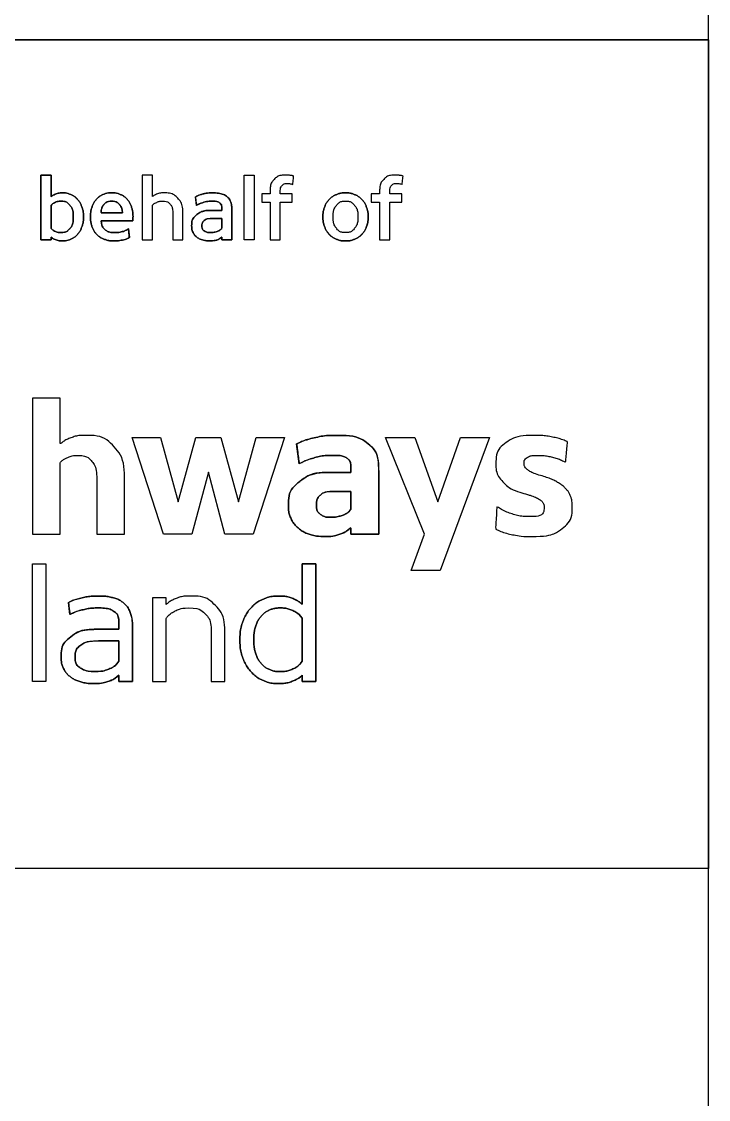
# Model space of a CAD drawing. Extents: x 0 to 841, y 0 to 594.
# Drawn here: x 808.61 to 831, y 178.58 to 213.7 of the extents above; entities that cross this region are included whole.
import ezdxf

# ---------------------------------------------------------------- set-up
doc = ezdxf.new("R2010")
doc.units = 0
doc.layers.add('Z-Zz_10_20-Z-P_CadFrame', color=7, linetype='Continuous')
doc.layers.add('Z-Zz_10_20_45-Z-P_CadLogoHE', color=7, linetype='Continuous')

# ---------------------------------------------------------------- blocks, each defined once
blk = doc.blocks.new('HE_LogoColour')
at = {"layer": 'Z-Zz_10_20_45-Z-P_CadLogoFrameHE'}
blk.add_lwpolyline([(61.241, 0), (-61.241, 0), (-61.241, 68.361), (61.241, 68.361)], close=True, dxfattribs=at)
at = {"layer": 'Z-Zz_10_20_45-Z-P_CadLogoHE'}
for p, q in [((22.924, 57.194), (23.757, 57.194)), ((22.924, 51.863), (22.924, 57.194)), ((23.757, 57.194), (23.757, 51.863)), ((18.981, 54.704), (18.901, 55.405)), ((6.983, 54.704), (6.983, 52.805)), ((11.109, 54.097), (12.876, 54.097)), ((13.731, 53.426), (11.109, 53.426)), ((13.366, 52.776), (13.446, 52.053)), ((23.757, 51.863), (22.924, 51.863)), ((16.269, 27.567), (13.665, 35.544)), ((13.665, 35.544), (16.005, 35.544)), ((16.005, 35.544), (17.484, 30.247)), ((17.484, 30.247), (18.931, 35.544)), ((18.931, 35.544), (20.996, 35.544)), ((20.996, 35.544), (22.444, 30.247)), ((22.444, 30.247), (23.921, 35.544)), ((26.262, 35.544), (23.66, 27.567)), ((23.921, 35.544), (26.262, 35.544)), ((27.464, 33.388), (27.249, 35.02)), ((37.802, 27.581), (34.599, 35.544)), ((34.599, 35.544), (37.001, 35.544)), ((37.001, 35.544), (38.895, 30.247)), ((38.895, 30.247), (40.775, 35.544)), ((43.177, 35.544), (39.096, 24.594)), ((40.775, 35.544), (43.177, 35.544)), ((19.964, 32.694), (18.608, 27.567)), ((21.318, 27.567), (19.964, 32.694)), ((18.608, 27.567), (16.269, 27.567)), ((23.66, 27.567), (21.318, 27.567)), ((36.693, 24.594), (37.802, 27.581)), ((5.438, 25.142), (6.557, 25.142)), ((5.438, 15.414), (5.438, 25.142)), ((6.557, 25.142), (6.557, 15.414)), ((39.096, 24.594), (36.693, 24.594)), ((8.541, 20.943), (8.421, 21.943)), ((27.719, 17.093), (27.719, 20.638)), ((6.557, 15.414), (5.438, 15.414))]:
    blk.add_line(p, q, dxfattribs=at)
for points in [[(6.983, 52.089), (6.983, 51.863), (6.151, 51.863), (6.151, 57.194), (6.983, 57.194), (6.983, 55.419)], [(22.924, 57.194), (23.757, 57.194), (23.757, 51.863), (22.924, 51.863), (22.924, 57.194)], [(20.281, 54.287), (21.07, 54.287), (21.07, 54.47)], [(21.902, 54.309), (21.902, 51.863), (21.07, 51.863), (21.07, 52.089)], [(21.07, 52.805), (21.07, 53.616), (20.31, 53.616)], [(20.996, 35.544), (22.444, 30.247), (23.921, 35.544), (26.262, 35.544), (23.66, 27.567), (21.318, 27.567), (19.964, 32.694), (18.608, 27.567), (16.269, 27.567), (13.665, 35.544), (16.005, 35.544), (17.484, 30.247), (18.931, 35.544), (20.996, 35.544)], [(37.802, 27.581), (34.599, 35.544), (37.001, 35.544), (38.895, 30.247), (40.775, 35.544), (43.177, 35.544), (39.096, 24.594), (36.693, 24.594), (37.802, 27.581)], [(30.252, 32.679), (31.731, 32.679), (31.73, 33.045)], [(34.025, 32.679), (34.026, 27.567), (31.731, 27.567), (31.731, 28.09)], [(31.729, 29.631), (31.73, 31.109), (30.329, 31.109)], [(5.438, 25.142), (6.557, 25.142), (6.557, 15.414), (5.438, 15.414), (5.438, 25.142)], [(27.719, 21.784), (27.719, 25.142), (28.838, 25.142), (28.838, 15.414), (27.719, 15.414), (27.719, 15.948)], [(10.846, 19.731), (12.579, 19.731), (12.579, 20.21)], [(13.698, 19.931), (13.698, 15.414), (12.579, 15.414), (12.579, 15.948)], [(12.579, 17.093), (12.579, 18.771), (10.9, 18.771)]]:
    blk.add_lwpolyline(points, dxfattribs=at)
for points, degree in [([(6.983, 51.863), (6.983, 51.863), (6.151, 51.863), (6.151, 51.863), (6.151, 51.863), (6.151, 57.194), (6.151, 57.194), (6.151, 57.194), (6.983, 57.194), (6.983, 57.194), (6.983, 57.194), (6.983, 55.419), (6.983, 55.419), (7.105, 55.517), (7.245, 55.593), (7.403, 55.649), (7.561, 55.705), (7.738, 55.733), (7.933, 55.733), (8.181, 55.733), (8.41, 55.687), (8.619, 55.595), (8.828, 55.502), (9.01, 55.369), (9.163, 55.197), (9.316, 55.024), (9.437, 54.816), (9.524, 54.572), (9.612, 54.329), (9.656, 54.056), (9.656, 53.754), (9.656, 53.452), (9.612, 53.18), (9.524, 52.936), (9.437, 52.693), (9.316, 52.485), (9.163, 52.312), (9.01, 52.139), (8.828, 52.006), (8.619, 51.914), (8.41, 51.822), (8.181, 51.775), (7.933, 51.775), (7.738, 51.775), (7.561, 51.803), (7.403, 51.859), (7.245, 51.915), (7.105, 51.992), (6.983, 52.089), (6.983, 52.089), (6.983, 51.863), (6.983, 51.863)], 3), ([(16.17, 55.047), (15.999, 55.047), (15.842, 55.015), (15.699, 54.952), (15.555, 54.889), (15.437, 54.806), (15.345, 54.704), (15.345, 54.704), (15.345, 51.863), (15.345, 51.863), (15.345, 51.863), (14.512, 51.863), (14.512, 51.863), (14.512, 51.863), (14.512, 57.194), (14.512, 57.194), (14.512, 57.194), (15.345, 57.194), (15.345, 57.194), (15.345, 57.194), (15.345, 55.419), (15.345, 55.419), (15.462, 55.512), (15.602, 55.587), (15.764, 55.646), (15.927, 55.704), (16.104, 55.733), (16.294, 55.733), (16.78, 55.733), (17.163, 55.587), (17.441, 55.295), (17.718, 55.003), (17.857, 54.57), (17.857, 53.995), (17.857, 53.995), (17.857, 51.863), (17.857, 51.863), (17.857, 51.863), (17.024, 51.863), (17.024, 51.863), (17.024, 51.863), (17.024, 54.003), (17.024, 54.003), (17.024, 54.368), (16.955, 54.633), (16.816, 54.799), (16.677, 54.964), (16.462, 55.047), (16.17, 55.047)], 3), ([(16.17, 55.047), (15.999, 55.047), (15.842, 55.015), (15.699, 54.952), (15.555, 54.889), (15.437, 54.806), (15.345, 54.704), (15.345, 54.704), (15.345, 51.863), (15.345, 51.863), (15.345, 51.863), (14.512, 51.863), (14.512, 51.863), (14.512, 51.863), (14.512, 57.194), (14.512, 57.194), (14.512, 57.194), (15.345, 57.194), (15.345, 57.194), (15.345, 57.194), (15.345, 55.419), (15.345, 55.419), (15.462, 55.512), (15.602, 55.587), (15.764, 55.646), (15.927, 55.704), (16.104, 55.733), (16.294, 55.733), (16.78, 55.733), (17.163, 55.587), (17.441, 55.295), (17.718, 55.003), (17.857, 54.57), (17.857, 53.995), (17.857, 53.995), (17.857, 51.863), (17.857, 51.863), (17.857, 51.863), (17.024, 51.863), (17.024, 51.863), (17.024, 51.863), (17.024, 54.003), (17.024, 54.003), (17.024, 54.368), (16.955, 54.633), (16.816, 54.799), (16.677, 54.964), (16.462, 55.047), (16.17, 55.047)], 3), ([(24.378, 55.646), (24.378, 55.646), (25.071, 55.646), (25.071, 55.646), (25.071, 55.646), (25.071, 55.843), (25.071, 55.843), (25.071, 56.286), (25.182, 56.622), (25.404, 56.851), (25.625, 57.079), (25.95, 57.194), (26.378, 57.194), (26.5, 57.194), (26.614, 57.188), (26.722, 57.175), (26.829, 57.163), (26.924, 57.145), (27.007, 57.121), (27.007, 57.121), (26.926, 56.427), (26.926, 56.427), (26.804, 56.481), (26.656, 56.507), (26.48, 56.507), (26.296, 56.507), (26.153, 56.456), (26.053, 56.354), (25.954, 56.252), (25.904, 56.062), (25.904, 55.784), (25.904, 55.784), (25.904, 55.646), (25.904, 55.646), (25.904, 55.646), (26.89, 55.646), (26.89, 55.646), (26.89, 55.646), (26.89, 54.974), (26.89, 54.974), (26.89, 54.974), (25.904, 54.974), (25.904, 54.974), (25.904, 54.974), (25.904, 51.863), (25.904, 51.863), (25.904, 51.863), (25.071, 51.863), (25.071, 51.863), (25.071, 51.863), (25.071, 54.974), (25.071, 54.974), (25.071, 54.974), (24.378, 54.974), (24.378, 54.974), (24.378, 54.974), (24.378, 55.646), (24.378, 55.646)], 3), ([(24.378, 55.646), (24.378, 55.646), (25.071, 55.646), (25.071, 55.646), (25.071, 55.646), (25.071, 55.843), (25.071, 55.843), (25.071, 56.286), (25.182, 56.622), (25.404, 56.851), (25.625, 57.079), (25.95, 57.194), (26.378, 57.194), (26.5, 57.194), (26.614, 57.188), (26.722, 57.175), (26.829, 57.163), (26.924, 57.145), (27.007, 57.121), (27.007, 57.121), (26.926, 56.427), (26.926, 56.427), (26.804, 56.481), (26.656, 56.507), (26.48, 56.507), (26.296, 56.507), (26.153, 56.456), (26.053, 56.354), (25.954, 56.252), (25.904, 56.062), (25.904, 55.784), (25.904, 55.784), (25.904, 55.646), (25.904, 55.646), (25.904, 55.646), (26.89, 55.646), (26.89, 55.646), (26.89, 55.646), (26.89, 54.974), (26.89, 54.974), (26.89, 54.974), (25.904, 54.974), (25.904, 54.974), (25.904, 54.974), (25.904, 51.863), (25.904, 51.863), (25.904, 51.863), (25.071, 51.863), (25.071, 51.863), (25.071, 51.863), (25.071, 54.974), (25.071, 54.974), (25.071, 54.974), (24.378, 54.974), (24.378, 54.974), (24.378, 54.974), (24.378, 55.646), (24.378, 55.646)], 3), ([(33.411, 55.646), (33.411, 55.646), (34.104, 55.646), (34.104, 55.646), (34.104, 55.646), (34.104, 55.843), (34.104, 55.843), (34.104, 56.286), (34.215, 56.622), (34.437, 56.851), (34.658, 57.079), (34.983, 57.194), (35.412, 57.194), (35.533, 57.194), (35.648, 57.188), (35.755, 57.175), (35.862, 57.163), (35.957, 57.145), (36.04, 57.121), (36.04, 57.121), (35.959, 56.427), (35.959, 56.427), (35.837, 56.481), (35.689, 56.507), (35.514, 56.507), (35.329, 56.507), (35.186, 56.456), (35.086, 56.354), (34.987, 56.252), (34.937, 56.062), (34.937, 55.784), (34.937, 55.784), (34.937, 55.646), (34.937, 55.646), (34.937, 55.646), (35.923, 55.646), (35.923, 55.646), (35.923, 55.646), (35.923, 54.974), (35.923, 54.974), (35.923, 54.974), (34.937, 54.974), (34.937, 54.974), (34.937, 54.974), (34.937, 51.863), (34.937, 51.863), (34.937, 51.863), (34.104, 51.863), (34.104, 51.863), (34.104, 51.863), (34.104, 54.974), (34.104, 54.974), (34.104, 54.974), (33.411, 54.974), (33.411, 54.974), (33.411, 54.974), (33.411, 55.646), (33.411, 55.646)], 3), ([(33.411, 55.646), (33.411, 55.646), (34.104, 55.646), (34.104, 55.646), (34.104, 55.646), (34.104, 55.843), (34.104, 55.843), (34.104, 56.286), (34.215, 56.622), (34.437, 56.851), (34.658, 57.079), (34.983, 57.194), (35.412, 57.194), (35.533, 57.194), (35.648, 57.188), (35.755, 57.175), (35.862, 57.163), (35.957, 57.145), (36.04, 57.121), (36.04, 57.121), (35.959, 56.427), (35.959, 56.427), (35.837, 56.481), (35.689, 56.507), (35.514, 56.507), (35.329, 56.507), (35.186, 56.456), (35.086, 56.354), (34.987, 56.252), (34.937, 56.062), (34.937, 55.784), (34.937, 55.784), (34.937, 55.646), (34.937, 55.646), (34.937, 55.646), (35.923, 55.646), (35.923, 55.646), (35.923, 55.646), (35.923, 54.974), (35.923, 54.974), (35.923, 54.974), (34.937, 54.974), (34.937, 54.974), (34.937, 54.974), (34.937, 51.863), (34.937, 51.863), (34.937, 51.863), (34.104, 51.863), (34.104, 51.863), (34.104, 51.863), (34.104, 54.974), (34.104, 54.974), (34.104, 54.974), (33.411, 54.974), (33.411, 54.974), (33.411, 54.974), (33.411, 55.646), (33.411, 55.646)], 3), ([(6.983, 55.419), (7.105, 55.517), (7.245, 55.593), (7.403, 55.649), (7.561, 55.705), (7.738, 55.733), (7.933, 55.733), (8.181, 55.733), (8.41, 55.687), (8.619, 55.595), (8.828, 55.502), (9.01, 55.369), (9.163, 55.197), (9.316, 55.024), (9.437, 54.816), (9.524, 54.572), (9.612, 54.329), (9.656, 54.056), (9.656, 53.754), (9.656, 53.452), (9.612, 53.18), (9.524, 52.936), (9.437, 52.693), (9.316, 52.485), (9.163, 52.312), (9.01, 52.139), (8.828, 52.006), (8.619, 51.914), (8.41, 51.822), (8.181, 51.775), (7.933, 51.775), (7.738, 51.775), (7.561, 51.803), (7.403, 51.859), (7.245, 51.915), (7.105, 51.992), (6.983, 52.089)], 3), ([(11.109, 53.426), (11.134, 53.114), (11.239, 52.875), (11.427, 52.71), (11.614, 52.545), (11.89, 52.462), (12.256, 52.462), (12.475, 52.462), (12.676, 52.486), (12.858, 52.535), (13.041, 52.583), (13.21, 52.664), (13.366, 52.776), (13.366, 52.776), (13.446, 52.053), (13.446, 52.053), (13.285, 51.955), (13.097, 51.885), (12.88, 51.841), (12.664, 51.797), (12.443, 51.775), (12.219, 51.775), (11.883, 51.775), (11.591, 51.825), (11.343, 51.925), (11.095, 52.025), (10.889, 52.162), (10.726, 52.338), (10.563, 52.513), (10.441, 52.722), (10.361, 52.966), (10.28, 53.209), (10.24, 53.474), (10.24, 53.762), (10.24, 54.059), (10.282, 54.328), (10.364, 54.569), (10.447, 54.81), (10.564, 55.016), (10.715, 55.189), (10.866, 55.362), (11.049, 55.496), (11.263, 55.591), (11.477, 55.686), (11.718, 55.733), (11.986, 55.733), (12.268, 55.733), (12.519, 55.683), (12.738, 55.584), (12.957, 55.484), (13.14, 55.346), (13.289, 55.171), (13.437, 54.996), (13.551, 54.785), (13.629, 54.539), (13.706, 54.293), (13.745, 54.025), (13.745, 53.732), (13.745, 53.679), (13.744, 53.627), (13.742, 53.575), (13.739, 53.524), (13.736, 53.474), (13.731, 53.426), (13.731, 53.426), (11.109, 53.426), (11.109, 53.426)], 3), ([(13.446, 52.053), (13.285, 51.955), (13.097, 51.885), (12.88, 51.841), (12.664, 51.797), (12.443, 51.775), (12.219, 51.775), (11.883, 51.775), (11.591, 51.825), (11.343, 51.925), (11.095, 52.025), (10.889, 52.162), (10.726, 52.338), (10.563, 52.513), (10.441, 52.722), (10.361, 52.966), (10.28, 53.209), (10.24, 53.474), (10.24, 53.762), (10.24, 54.059), (10.282, 54.328), (10.364, 54.569), (10.447, 54.81), (10.564, 55.016), (10.715, 55.189), (10.866, 55.362), (11.049, 55.496), (11.263, 55.591), (11.477, 55.686), (11.718, 55.733), (11.986, 55.733), (12.268, 55.733), (12.519, 55.683), (12.738, 55.584), (12.957, 55.484), (13.14, 55.346), (13.289, 55.171), (13.437, 54.996), (13.551, 54.785), (13.629, 54.539), (13.706, 54.293), (13.745, 54.025), (13.745, 53.732), (13.745, 53.679), (13.744, 53.627), (13.742, 53.575), (13.739, 53.524), (13.736, 53.474), (13.731, 53.426)], 3), ([(20.033, 51.775), (19.833, 51.775), (19.646, 51.801), (19.47, 51.852), (19.295, 51.903), (19.142, 51.98), (19.01, 52.082), (18.879, 52.184), (18.776, 52.312), (18.7, 52.465), (18.624, 52.619), (18.587, 52.798), (18.587, 53.002), (18.587, 53.397), (18.733, 53.709), (19.025, 53.941), (19.317, 54.172), (19.736, 54.287), (20.281, 54.287), (20.281, 54.287), (21.07, 54.287), (21.07, 54.287), (21.07, 54.287), (21.07, 54.47), (21.07, 54.47), (21.07, 54.689), (21.008, 54.84), (20.884, 54.923), (20.76, 55.005), (20.551, 55.047), (20.259, 55.047), (20.025, 55.047), (19.8, 55.016), (19.584, 54.956), (19.367, 54.895), (19.166, 54.811), (18.981, 54.704), (18.981, 54.704), (18.901, 55.405), (18.901, 55.405), (19.066, 55.502), (19.274, 55.581), (19.525, 55.642), (19.776, 55.703), (20.033, 55.733), (20.296, 55.733), (20.573, 55.733), (20.813, 55.709), (21.015, 55.66), (21.217, 55.612), (21.384, 55.531), (21.515, 55.419), (21.647, 55.307), (21.744, 55.16), (21.807, 54.978), (21.87, 54.795), (21.902, 54.572), (21.902, 54.309), (21.902, 54.309), (21.902, 51.863), (21.902, 51.863), (21.902, 51.863), (21.07, 51.863), (21.07, 51.863), (21.07, 51.863), (21.07, 52.089), (21.07, 52.089), (20.817, 51.88), (20.471, 51.775), (20.033, 51.775)], 3), ([(18.901, 55.405), (19.066, 55.502), (19.274, 55.581), (19.525, 55.642), (19.776, 55.703), (20.033, 55.733), (20.296, 55.733), (20.573, 55.733), (20.813, 55.709), (21.015, 55.66), (21.217, 55.612), (21.384, 55.531), (21.515, 55.419), (21.647, 55.307), (21.744, 55.16), (21.807, 54.978), (21.87, 54.795), (21.902, 54.572), (21.902, 54.309)], 3), ([(29.416, 53.754), (29.416, 54.037), (29.46, 54.298), (29.548, 54.539), (29.635, 54.78), (29.76, 54.99), (29.92, 55.167), (30.081, 55.345), (30.277, 55.484), (30.508, 55.584), (30.739, 55.683), (30.998, 55.733), (31.286, 55.733), (31.573, 55.733), (31.832, 55.683), (32.063, 55.584), (32.294, 55.484), (32.49, 55.345), (32.651, 55.167), (32.812, 54.99), (32.936, 54.78), (33.023, 54.539), (33.111, 54.298), (33.155, 54.037), (33.155, 53.754), (33.155, 53.472), (33.111, 53.21), (33.023, 52.969), (32.936, 52.728), (32.812, 52.519), (32.651, 52.341), (32.49, 52.164), (32.294, 52.025), (32.063, 51.925), (31.832, 51.825), (31.573, 51.775), (31.286, 51.775), (30.998, 51.775), (30.739, 51.825), (30.508, 51.925), (30.277, 52.025), (30.081, 52.164), (29.92, 52.341), (29.76, 52.519), (29.635, 52.728), (29.548, 52.969), (29.46, 53.21), (29.416, 53.472), (29.416, 53.754)], 3), ([(29.416, 53.754), (29.416, 54.037), (29.46, 54.298), (29.548, 54.539), (29.635, 54.78), (29.76, 54.99), (29.92, 55.167), (30.081, 55.345), (30.277, 55.484), (30.508, 55.584), (30.739, 55.683), (30.998, 55.733), (31.286, 55.733), (31.573, 55.733), (31.832, 55.683), (32.063, 55.584), (32.294, 55.484), (32.49, 55.345), (32.651, 55.167), (32.812, 54.99), (32.936, 54.78), (33.023, 54.539), (33.111, 54.298), (33.155, 54.037), (33.155, 53.754), (33.155, 53.6), (33.142, 53.451), (33.116, 53.309)], 3), ([(6.983, 52.805), (7.081, 52.698), (7.201, 52.614), (7.345, 52.553), (7.488, 52.492), (7.641, 52.462), (7.801, 52.462), (8.093, 52.462), (8.334, 52.568), (8.524, 52.779), (8.714, 52.991), (8.809, 53.316), (8.809, 53.754), (8.809, 54.193), (8.714, 54.517), (8.524, 54.729), (8.334, 54.941), (8.093, 55.047), (7.801, 55.047), (7.641, 55.047), (7.488, 55.016), (7.345, 54.956), (7.201, 54.895), (7.081, 54.811), (6.983, 54.704), (6.983, 54.704), (6.983, 52.805), (6.983, 52.805)], 3), ([(6.983, 52.805), (7.081, 52.698), (7.201, 52.614), (7.345, 52.553), (7.488, 52.492), (7.641, 52.462), (7.801, 52.462), (8.093, 52.462), (8.334, 52.568), (8.524, 52.779), (8.714, 52.991), (8.809, 53.316), (8.809, 53.754), (8.809, 54.193), (8.714, 54.517), (8.524, 54.729), (8.334, 54.941), (8.093, 55.047), (7.801, 55.047), (7.641, 55.047), (7.488, 55.016), (7.345, 54.956), (7.201, 54.895), (7.081, 54.811), (6.983, 54.704)], 3), ([(12.876, 54.097), (12.847, 54.404), (12.757, 54.639), (12.606, 54.802), (12.455, 54.965), (12.248, 55.047), (11.986, 55.047), (11.723, 55.047), (11.517, 54.965), (11.369, 54.802), (11.22, 54.639), (11.134, 54.404), (11.109, 54.097), (11.109, 54.097), (12.876, 54.097), (12.876, 54.097)], 3), ([(12.876, 54.097), (12.847, 54.404), (12.757, 54.639), (12.606, 54.802), (12.455, 54.965), (12.248, 55.047), (11.986, 55.047), (11.723, 55.047), (11.517, 54.965), (11.369, 54.802), (11.22, 54.639), (11.134, 54.404), (11.109, 54.097)], 3), ([(20.033, 51.775), (19.833, 51.775), (19.646, 51.801), (19.47, 51.852), (19.295, 51.903), (19.142, 51.98), (19.01, 52.082), (18.879, 52.184), (18.776, 52.312), (18.7, 52.465), (18.624, 52.619), (18.587, 52.798), (18.587, 53.002), (18.587, 53.397), (18.733, 53.709), (19.025, 53.941), (19.317, 54.172), (19.736, 54.287), (20.281, 54.287)], 3), ([(21.07, 54.47), (21.07, 54.689), (21.008, 54.84), (20.884, 54.923), (20.76, 55.005), (20.551, 55.047), (20.259, 55.047), (20.025, 55.047), (19.8, 55.016), (19.584, 54.956), (19.367, 54.895), (19.166, 54.811), (18.981, 54.704)], 3), ([(30.263, 53.754), (30.263, 53.36), (30.353, 53.046), (30.533, 52.812), (30.713, 52.579), (30.964, 52.462), (31.286, 52.462), (31.607, 52.462), (31.858, 52.579), (32.038, 52.812), (32.218, 53.046), (32.308, 53.36), (32.308, 53.754), (32.308, 54.149), (32.218, 54.463), (32.038, 54.696), (31.858, 54.93), (31.607, 55.047), (31.286, 55.047), (30.964, 55.047), (30.713, 54.93), (30.533, 54.696), (30.353, 54.463), (30.263, 54.149), (30.263, 53.754)], 3), ([(30.263, 53.754), (30.263, 53.36), (30.353, 53.046), (30.533, 52.812), (30.713, 52.579), (30.964, 52.462), (31.286, 52.462), (31.607, 52.462), (31.858, 52.579), (32.038, 52.812), (32.218, 53.046), (32.308, 53.36), (32.308, 53.754), (32.308, 54.149), (32.218, 54.463), (32.038, 54.696), (31.858, 54.93), (31.607, 55.047), (31.286, 55.047), (30.964, 55.047), (30.713, 54.93), (30.533, 54.696), (30.353, 54.463), (30.263, 54.149), (30.263, 53.754)], 3), ([(11.109, 53.426), (11.134, 53.114), (11.239, 52.875), (11.427, 52.71), (11.614, 52.545), (11.89, 52.462), (12.256, 52.462), (12.475, 52.462), (12.676, 52.486), (12.858, 52.535), (13.041, 52.583), (13.21, 52.664), (13.366, 52.776)], 3), ([(20.15, 52.462), (20.344, 52.462), (20.521, 52.49), (20.679, 52.546), (20.837, 52.602), (20.968, 52.688), (21.07, 52.805), (21.07, 52.805), (21.07, 53.616), (21.07, 53.616), (21.07, 53.616), (20.31, 53.616), (20.31, 53.616), (19.989, 53.616), (19.763, 53.562), (19.631, 53.455), (19.5, 53.348), (19.434, 53.202), (19.434, 53.017), (19.434, 52.822), (19.499, 52.681), (19.627, 52.593), (19.756, 52.506), (19.931, 52.462), (20.15, 52.462)], 3), ([(20.31, 53.616), (19.989, 53.616), (19.763, 53.562), (19.631, 53.455), (19.5, 53.348), (19.434, 53.202), (19.434, 53.017), (19.434, 52.822), (19.499, 52.681), (19.627, 52.593), (19.756, 52.506), (19.931, 52.462), (20.15, 52.462)], 3), ([(33.116, 53.309), (33.094, 53.192), (33.063, 53.078), (33.023, 52.969), (32.936, 52.728), (32.812, 52.519), (32.651, 52.341), (32.49, 52.164), (32.294, 52.025), (32.063, 51.925), (31.832, 51.825), (31.573, 51.775), (31.286, 51.775), (30.998, 51.775), (30.739, 51.825), (30.508, 51.925), (30.277, 52.025), (30.081, 52.164), (29.92, 52.341), (29.76, 52.519), (29.635, 52.728), (29.548, 52.969), (29.46, 53.21), (29.416, 53.472), (29.416, 53.754)], 3), ([(20.15, 52.462), (20.344, 52.462), (20.521, 52.49), (20.679, 52.546), (20.837, 52.602), (20.968, 52.688), (21.07, 52.805)], 3), ([(21.07, 52.089), (20.817, 51.88), (20.471, 51.775), (20.033, 51.775)], 2), ([(9.18, 34.08), (8.882, 34.08), (8.607, 34.024), (8.357, 33.91), (8.104, 33.798), (7.896, 33.654), (7.732, 33.48), (7.732, 33.48), (7.732, 27.567), (7.732, 27.567), (7.732, 27.567), (5.438, 27.567), (5.438, 27.567), (5.438, 27.567), (5.438, 38.808), (5.438, 38.808), (5.438, 38.808), (7.733, 38.808), (7.733, 38.808), (7.733, 38.808), (7.732, 35.02), (7.732, 35.02), (7.978, 35.224), (8.276, 35.395), (8.625, 35.528), (8.974, 35.662), (9.365, 35.728), (9.795, 35.728), (10.823, 35.728), (11.62, 35.412), (12.191, 34.781), (12.759, 34.15), (13.045, 33.213), (13.045, 31.971), (13.045, 31.971), (13.045, 27.567), (13.045, 27.567), (13.045, 27.567), (10.75, 27.567), (10.75, 27.567), (10.75, 27.567), (10.751, 31.94), (10.751, 31.94), (10.751, 32.699), (10.619, 33.246), (10.359, 33.579), (10.096, 33.913), (9.703, 34.08), (9.18, 34.08)], 3), ([(9.18, 34.08), (8.882, 34.08), (8.607, 34.024), (8.357, 33.91), (8.104, 33.798), (7.896, 33.654), (7.732, 33.48), (7.732, 33.48), (7.732, 27.567), (7.732, 27.567), (7.732, 27.567), (5.438, 27.567), (5.438, 27.567), (5.438, 27.567), (5.438, 38.808), (5.438, 38.808), (5.438, 38.808), (7.733, 38.808), (7.733, 38.808), (7.733, 38.808), (7.732, 35.02), (7.732, 35.02), (7.978, 35.224), (8.276, 35.395), (8.625, 35.528), (8.974, 35.662), (9.365, 35.728), (9.795, 35.728), (10.823, 35.728), (11.62, 35.412), (12.191, 34.781), (12.759, 34.15), (13.045, 33.213), (13.045, 31.971), (13.045, 31.971), (13.045, 27.567), (13.045, 27.567), (13.045, 27.567), (10.75, 27.567), (10.75, 27.567), (10.75, 27.567), (10.751, 31.94), (10.751, 31.94), (10.751, 32.699), (10.619, 33.246), (10.359, 33.579), (10.096, 33.913), (9.703, 34.08), (9.18, 34.08)], 3), ([(29.529, 27.382), (29.117, 27.382), (28.732, 27.438), (28.373, 27.551), (28.014, 27.664), (27.701, 27.829), (27.434, 28.044), (27.167, 28.26), (26.957, 28.526), (26.802, 28.845), (26.648, 29.163), (26.571, 29.528), (26.573, 29.938), (26.571, 30.769), (26.885, 31.434), (27.511, 31.932), (28.137, 32.43), (29.051, 32.679), (30.252, 32.679), (30.252, 32.679), (31.731, 32.679), (31.731, 32.679), (31.731, 32.679), (31.73, 33.045), (31.73, 33.045), (31.729, 33.431), (31.616, 33.7), (31.384, 33.852), (31.153, 34.005), (30.76, 34.08), (30.206, 34.08), (29.713, 34.08), (29.23, 34.018), (28.758, 33.893), (28.286, 33.766), (27.855, 33.598), (27.464, 33.388), (27.464, 33.388), (27.249, 35.02), (27.249, 35.02), (27.65, 35.224), (28.135, 35.395), (28.705, 35.528), (29.274, 35.662), (29.852, 35.728), (30.438, 35.728), (31.678, 35.728), (32.588, 35.494), (33.163, 35.028), (33.737, 34.56), (34.025, 33.777), (34.025, 32.679), (34.025, 32.679), (34.026, 27.567), (34.026, 27.567), (34.026, 27.567), (31.731, 27.567), (31.731, 27.567), (31.731, 27.567), (31.731, 28.09), (31.731, 28.09), (31.391, 27.834), (31.061, 27.65), (30.737, 27.544), (30.414, 27.436), (30.011, 27.382), (29.529, 27.382)], 3), ([(27.249, 35.02), (27.65, 35.224), (28.135, 35.395), (28.705, 35.528), (29.274, 35.662), (29.852, 35.728), (30.438, 35.728), (31.678, 35.728), (32.588, 35.494), (33.163, 35.028), (33.737, 34.56), (34.025, 33.777), (34.025, 32.679)], 3), ([(46.643, 27.382), (46.098, 27.382), (45.575, 27.433), (45.072, 27.536), (44.569, 27.639), (44.102, 27.798), (43.67, 28.013), (43.67, 28.013), (43.778, 29.861), (43.778, 29.861), (44.168, 29.593), (44.588, 29.388), (45.034, 29.245), (45.48, 29.101), (45.945, 29.029), (46.427, 29.029), (47.259, 29.029), (47.675, 29.296), (47.675, 29.83), (47.675, 29.943), (47.651, 30.046), (47.605, 30.138), (47.559, 30.23), (47.475, 30.321), (47.351, 30.407), (47.229, 30.494), (47.063, 30.579), (46.858, 30.662), (46.653, 30.744), (46.397, 30.831), (46.088, 30.923), (45.256, 31.16), (44.651, 31.486), (44.272, 31.901), (43.891, 32.317), (43.701, 32.808), (43.702, 33.372), (43.701, 34.142), (43.981, 34.727), (44.541, 35.127), (45.101, 35.528), (45.908, 35.728), (46.966, 35.728), (47.449, 35.728), (47.914, 35.682), (48.36, 35.589), (48.807, 35.497), (49.225, 35.369), (49.615, 35.205), (49.615, 35.205), (49.446, 33.511), (49.446, 33.511), (49.116, 33.685), (48.758, 33.824), (48.368, 33.926), (47.977, 34.028), (47.582, 34.08), (47.181, 34.08), (46.761, 34.08), (46.463, 34.024), (46.289, 33.91), (46.114, 33.798), (46.027, 33.65), (46.027, 33.464), (46.027, 33.238), (46.129, 33.043), (46.335, 32.879), (46.54, 32.714), (46.94, 32.545), (47.537, 32.373), (48.008, 32.227), (48.4, 32.069), (48.714, 31.894), (49.027, 31.719), (49.279, 31.53), (49.469, 31.324), (49.66, 31.119), (49.795, 30.897), (49.876, 30.662), (49.959, 30.425), (49.999, 30.179), (50, 29.923), (49.999, 29.101), (49.721, 28.473), (49.161, 28.036), (48.601, 27.6), (47.762, 27.382), (46.643, 27.382)], 3), ([(46.643, 27.382), (46.098, 27.382), (45.575, 27.433), (45.072, 27.536), (44.569, 27.639), (44.102, 27.798), (43.67, 28.013), (43.67, 28.013), (43.778, 29.861), (43.778, 29.861), (44.168, 29.593), (44.588, 29.388), (45.034, 29.245), (45.48, 29.101), (45.945, 29.029), (46.427, 29.029), (47.259, 29.029), (47.675, 29.296), (47.675, 29.83), (47.675, 29.943), (47.651, 30.046), (47.605, 30.138), (47.559, 30.23), (47.475, 30.321), (47.351, 30.407), (47.229, 30.494), (47.063, 30.579), (46.858, 30.662), (46.653, 30.744), (46.397, 30.831), (46.088, 30.923), (45.256, 31.16), (44.651, 31.486), (44.272, 31.901), (43.891, 32.317), (43.701, 32.808), (43.702, 33.372), (43.701, 34.142), (43.981, 34.727), (44.541, 35.127), (45.101, 35.528), (45.908, 35.728), (46.966, 35.728), (47.449, 35.728), (47.914, 35.682), (48.36, 35.589), (48.807, 35.497), (49.225, 35.369), (49.615, 35.205), (49.615, 35.205), (49.446, 33.511), (49.446, 33.511), (49.116, 33.685), (48.758, 33.824), (48.368, 33.926), (47.977, 34.028), (47.582, 34.08), (47.181, 34.08), (46.761, 34.08), (46.463, 34.024), (46.289, 33.91), (46.114, 33.798), (46.027, 33.65), (46.027, 33.464), (46.027, 33.238), (46.129, 33.043), (46.335, 32.879), (46.54, 32.714), (46.94, 32.545), (47.537, 32.373), (48.008, 32.227), (48.4, 32.069), (48.714, 31.894), (49.027, 31.719), (49.279, 31.53), (49.469, 31.324), (49.66, 31.119), (49.795, 30.897), (49.876, 30.662), (49.959, 30.425), (49.999, 30.179), (50, 29.923), (49.999, 29.101), (49.721, 28.473), (49.161, 28.036), (48.601, 27.6), (47.762, 27.382), (46.643, 27.382)], 3), ([(31.73, 33.045), (31.729, 33.431), (31.616, 33.7), (31.384, 33.852), (31.153, 34.005), (30.76, 34.08), (30.206, 34.08), (29.713, 34.08), (29.23, 34.018), (28.758, 33.893), (28.286, 33.766), (27.855, 33.598), (27.464, 33.388)], 3), ([(29.529, 27.382), (29.117, 27.382), (28.732, 27.438), (28.373, 27.551), (28.014, 27.664), (27.701, 27.829), (27.434, 28.044), (27.167, 28.26), (26.957, 28.526), (26.802, 28.845), (26.648, 29.163), (26.571, 29.528), (26.573, 29.938), (26.571, 30.769), (26.885, 31.434), (27.511, 31.932), (28.137, 32.43), (29.051, 32.679), (30.252, 32.679)], 3), ([(30.083, 28.968), (30.401, 28.968), (30.709, 29.021), (31.007, 29.129), (31.304, 29.237), (31.546, 29.404), (31.729, 29.631), (31.729, 29.631), (31.73, 31.109), (31.73, 31.109), (31.73, 31.109), (30.329, 31.109), (30.329, 31.109), (29.805, 31.109), (29.436, 31.008), (29.221, 30.808), (29.004, 30.608), (28.896, 30.332), (28.896, 29.984), (28.897, 29.634), (29.002, 29.379), (29.213, 29.213), (29.423, 29.051), (29.713, 28.968), (30.083, 28.968)], 3), ([(30.329, 31.109), (29.805, 31.109), (29.436, 31.008), (29.221, 30.808), (29.004, 30.608), (28.896, 30.332), (28.896, 29.984), (28.897, 29.634), (29.002, 29.379), (29.213, 29.213), (29.423, 29.051), (29.713, 28.968), (30.083, 28.968)], 3), ([(30.083, 28.968), (30.401, 28.968), (30.709, 29.021), (31.007, 29.129), (31.304, 29.237), (31.546, 29.404), (31.729, 29.631)], 3), ([(31.731, 28.09), (31.391, 27.834), (31.061, 27.65), (30.737, 27.544), (30.414, 27.436), (30.011, 27.382), (29.529, 27.382)], 3), ([(27.719, 15.948), (27.488, 15.733), (27.206, 15.565), (26.873, 15.441), (26.54, 15.316), (26.177, 15.254), (25.787, 15.254), (25.333, 15.254), (24.912, 15.335), (24.521, 15.501), (24.13, 15.665), (23.789, 15.905), (23.501, 16.22), (23.212, 16.535), (22.985, 16.915), (22.821, 17.359), (22.658, 17.804), (22.574, 18.305), (22.574, 18.865), (22.574, 19.425), (22.658, 19.926), (22.821, 20.372), (22.985, 20.815), (23.212, 21.194), (23.501, 21.51), (23.789, 21.826), (24.13, 22.065), (24.521, 22.229), (24.912, 22.394), (25.333, 22.476), (25.787, 22.476), (26.177, 22.476), (26.54, 22.414), (26.873, 22.289), (27.206, 22.165), (27.488, 21.996), (27.719, 21.784), (27.719, 21.784), (27.719, 25.142), (27.719, 25.142), (27.719, 25.142), (28.838, 25.142), (28.838, 25.142), (28.838, 25.142), (28.838, 15.414), (28.838, 15.414), (28.838, 15.414), (27.719, 15.414), (27.719, 15.414), (27.719, 15.414), (27.719, 15.948), (27.719, 15.948)], 3), ([(10.486, 15.254), (10.105, 15.254), (9.751, 15.3), (9.427, 15.393), (9.102, 15.487), (8.82, 15.625), (8.58, 15.807), (8.341, 15.989), (8.155, 16.216), (8.022, 16.487), (7.888, 16.758), (7.821, 17.075), (7.821, 17.439), (7.821, 18.142), (8.083, 18.699), (8.607, 19.112), (9.131, 19.524), (9.878, 19.731), (10.846, 19.731), (10.846, 19.731), (12.579, 19.731), (12.579, 19.731), (12.579, 19.731), (12.579, 20.21), (12.579, 20.21), (12.579, 20.691), (12.438, 21.024), (12.159, 21.21), (11.879, 21.397), (11.428, 21.49), (10.806, 21.49), (10.433, 21.49), (10.042, 21.444), (9.633, 21.349), (9.225, 21.257), (8.86, 21.122), (8.541, 20.943), (8.541, 20.943), (8.421, 21.943), (8.421, 21.943), (8.749, 22.103), (9.125, 22.232), (9.547, 22.33), (9.969, 22.428), (10.397, 22.476), (10.834, 22.476), (11.295, 22.476), (11.703, 22.432), (12.059, 22.343), (12.414, 22.255), (12.714, 22.109), (12.958, 21.91), (13.203, 21.709), (13.387, 21.447), (13.511, 21.124), (13.636, 20.799), (13.698, 20.402), (13.698, 19.931), (13.698, 19.931), (13.698, 15.414), (13.698, 15.414), (13.698, 15.414), (12.579, 15.414), (12.579, 15.414), (12.579, 15.414), (12.579, 15.948), (12.579, 15.948), (12.339, 15.715), (12.039, 15.542), (11.68, 15.426), (11.319, 15.312), (10.921, 15.254), (10.486, 15.254)], 3), ([(8.421, 21.943), (8.749, 22.103), (9.125, 22.232), (9.547, 22.33), (9.969, 22.428), (10.397, 22.476), (10.834, 22.476), (11.295, 22.476), (11.703, 22.432), (12.059, 22.343), (12.414, 22.255), (12.714, 22.109), (12.958, 21.91), (13.203, 21.709), (13.387, 21.447), (13.511, 21.124), (13.636, 20.799), (13.698, 20.402), (13.698, 19.931)], 3), ([(18.311, 21.49), (17.913, 21.49), (17.554, 21.41), (17.239, 21.251), (16.924, 21.09), (16.669, 20.881), (16.473, 20.624), (16.473, 20.624), (16.473, 15.414), (16.473, 15.414), (16.473, 15.414), (15.354, 15.414), (15.354, 15.414), (15.354, 15.414), (15.354, 22.316), (15.354, 22.316), (15.354, 22.316), (16.473, 22.316), (16.473, 22.316), (16.473, 22.316), (16.473, 21.757), (16.473, 21.757), (16.705, 21.97), (16.986, 22.144), (17.319, 22.277), (17.653, 22.41), (18.032, 22.476), (18.458, 22.476), (19.347, 22.476), (20.046, 22.211), (20.558, 21.683), (21.068, 21.155), (21.324, 20.365), (21.324, 19.318), (21.324, 19.318), (21.324, 15.414), (21.324, 15.414), (21.324, 15.414), (20.205, 15.414), (20.205, 15.414), (20.205, 15.414), (20.205, 19.345), (20.205, 19.345), (20.205, 20.1), (20.046, 20.645), (19.732, 20.984), (19.416, 21.322), (18.942, 21.49), (18.311, 21.49)], 3), ([(18.311, 21.49), (17.913, 21.49), (17.554, 21.41), (17.239, 21.251), (16.924, 21.09), (16.669, 20.881), (16.473, 20.624), (16.473, 20.624), (16.473, 15.414), (16.473, 15.414), (16.473, 15.414), (15.354, 15.414), (15.354, 15.414), (15.354, 15.414), (15.354, 22.316), (15.354, 22.316), (15.354, 22.316), (16.473, 22.316), (16.473, 22.316), (16.473, 22.316), (16.473, 21.757), (16.473, 21.757), (16.705, 21.97), (16.986, 22.144), (17.319, 22.277), (17.653, 22.41), (18.032, 22.476), (18.458, 22.476), (19.347, 22.476), (20.046, 22.211), (20.558, 21.683), (21.068, 21.155), (21.324, 20.365), (21.324, 19.318), (21.324, 19.318), (21.324, 15.414), (21.324, 15.414), (21.324, 15.414), (20.205, 15.414), (20.205, 15.414), (20.205, 15.414), (20.205, 19.345), (20.205, 19.345), (20.205, 20.1), (20.046, 20.645), (19.732, 20.984), (19.416, 21.322), (18.942, 21.49), (18.311, 21.49)], 3), ([(27.719, 15.948), (27.488, 15.733), (27.206, 15.565), (26.873, 15.441), (26.54, 15.316), (26.177, 15.254), (25.787, 15.254), (25.333, 15.254), (24.912, 15.335), (24.521, 15.501), (24.13, 15.665), (23.789, 15.905), (23.501, 16.22), (23.212, 16.535), (22.985, 16.915), (22.821, 17.359), (22.658, 17.804), (22.574, 18.305), (22.574, 18.865), (22.574, 19.425), (22.658, 19.926), (22.821, 20.372), (22.985, 20.815), (23.212, 21.194), (23.501, 21.51), (23.789, 21.826), (24.13, 22.065), (24.521, 22.229), (24.912, 22.394), (25.333, 22.476), (25.787, 22.476), (26.177, 22.476), (26.54, 22.414), (26.873, 22.289), (27.206, 22.165), (27.488, 21.996), (27.719, 21.784)], 3), ([(12.579, 20.21), (12.579, 20.691), (12.438, 21.024), (12.159, 21.21), (11.879, 21.397), (11.428, 21.49), (10.806, 21.49), (10.433, 21.49), (10.042, 21.444), (9.633, 21.349), (9.225, 21.257), (8.86, 21.122), (8.541, 20.943)], 3), ([(27.719, 20.638), (27.514, 20.912), (27.252, 21.124), (26.932, 21.271), (26.613, 21.417), (26.266, 21.49), (25.892, 21.49), (25.582, 21.49), (25.293, 21.434), (25.027, 21.324), (24.761, 21.212), (24.529, 21.045), (24.333, 20.825), (24.138, 20.602), (23.987, 20.328), (23.88, 20.005), (23.774, 19.68), (23.721, 19.299), (23.721, 18.865), (23.721, 18.43), (23.774, 18.048), (23.88, 17.719), (23.987, 17.39), (24.138, 17.118), (24.333, 16.899), (24.529, 16.681), (24.761, 16.518), (25.027, 16.406), (25.293, 16.296), (25.582, 16.24), (25.892, 16.24), (26.266, 16.24), (26.613, 16.313), (26.932, 16.46), (27.252, 16.607), (27.514, 16.818), (27.719, 17.093), (27.719, 17.093), (27.719, 20.638), (27.719, 20.638)], 3), ([(27.719, 20.638), (27.514, 20.912), (27.252, 21.124), (26.932, 21.271), (26.613, 21.417), (26.266, 21.49), (25.892, 21.49), (25.582, 21.49), (25.293, 21.434), (25.027, 21.324), (24.761, 21.212), (24.529, 21.045), (24.333, 20.825), (24.138, 20.602), (23.987, 20.328), (23.88, 20.005), (23.774, 19.68), (23.721, 19.299), (23.721, 18.865), (23.721, 18.43), (23.774, 18.048), (23.88, 17.719), (23.987, 17.39), (24.138, 17.118), (24.333, 16.899), (24.529, 16.681), (24.761, 16.518), (25.027, 16.406), (25.293, 16.296), (25.582, 16.24), (25.892, 16.24), (26.266, 16.24), (26.613, 16.313), (26.932, 16.46), (27.252, 16.607), (27.514, 16.818), (27.719, 17.093)], 3), ([(10.486, 15.254), (10.105, 15.254), (9.751, 15.3), (9.427, 15.393), (9.102, 15.487), (8.82, 15.625), (8.58, 15.807), (8.341, 15.989), (8.155, 16.216), (8.022, 16.487), (7.888, 16.758), (7.821, 17.075), (7.821, 17.439), (7.821, 18.142), (8.083, 18.699), (8.607, 19.112), (9.131, 19.524), (9.878, 19.731), (10.846, 19.731)], 3), ([(10.593, 16.24), (11.02, 16.24), (11.408, 16.311), (11.759, 16.453), (12.11, 16.595), (12.383, 16.808), (12.579, 17.093), (12.579, 17.093), (12.579, 18.771), (12.579, 18.771), (12.579, 18.771), (10.9, 18.771), (10.9, 18.771), (10.233, 18.771), (9.744, 18.655), (9.433, 18.419), (9.123, 18.183), (8.967, 17.866), (8.967, 17.466), (8.967, 17.039), (9.118, 16.729), (9.42, 16.533), (9.722, 16.337), (10.114, 16.24), (10.593, 16.24)], 3), ([(10.9, 18.771), (10.233, 18.771), (9.744, 18.655), (9.433, 18.419), (9.123, 18.183), (8.967, 17.866), (8.967, 17.466), (8.967, 17.039), (9.118, 16.729), (9.42, 16.533), (9.722, 16.337), (10.114, 16.24), (10.593, 16.24)], 3), ([(10.593, 16.24), (11.02, 16.24), (11.408, 16.311), (11.759, 16.453), (12.11, 16.595), (12.383, 16.808), (12.579, 17.093)], 3), ([(12.579, 15.948), (12.339, 15.715), (12.039, 15.542), (11.68, 15.426), (11.319, 15.312), (10.921, 15.254), (10.486, 15.254)], 3)]:
    blk.add_open_spline(points, degree=degree, dxfattribs=at)
blk = doc.blocks.new('AECOM_TitleBlock_A1v')
at = {"layer": 'Z-Zz_10_20-Z-P_CadFrame'}
for p, q in [((831, 10), (831, 584)), ((831, 213.102), (731, 213.102)), ((831, 186.102), (731, 186.102))]:
    blk.add_line(p, q, dxfattribs=at)
at = {"layer": 'Z-Zz_10_20_45-Z-P_CadLogoHE', "xscale": 0.3949598776610509, "yscale": 0.3949598776610509}
blk.add_blockref('HE_LogoColour', (806.812, 186.102), dxfattribs=at)

msp = doc.modelspace()

# ---------------------------------------------------------------- block references
msp.add_blockref('AECOM_TitleBlock_A1v', (0, 0))

doc.saveas('drawing.dxf')
